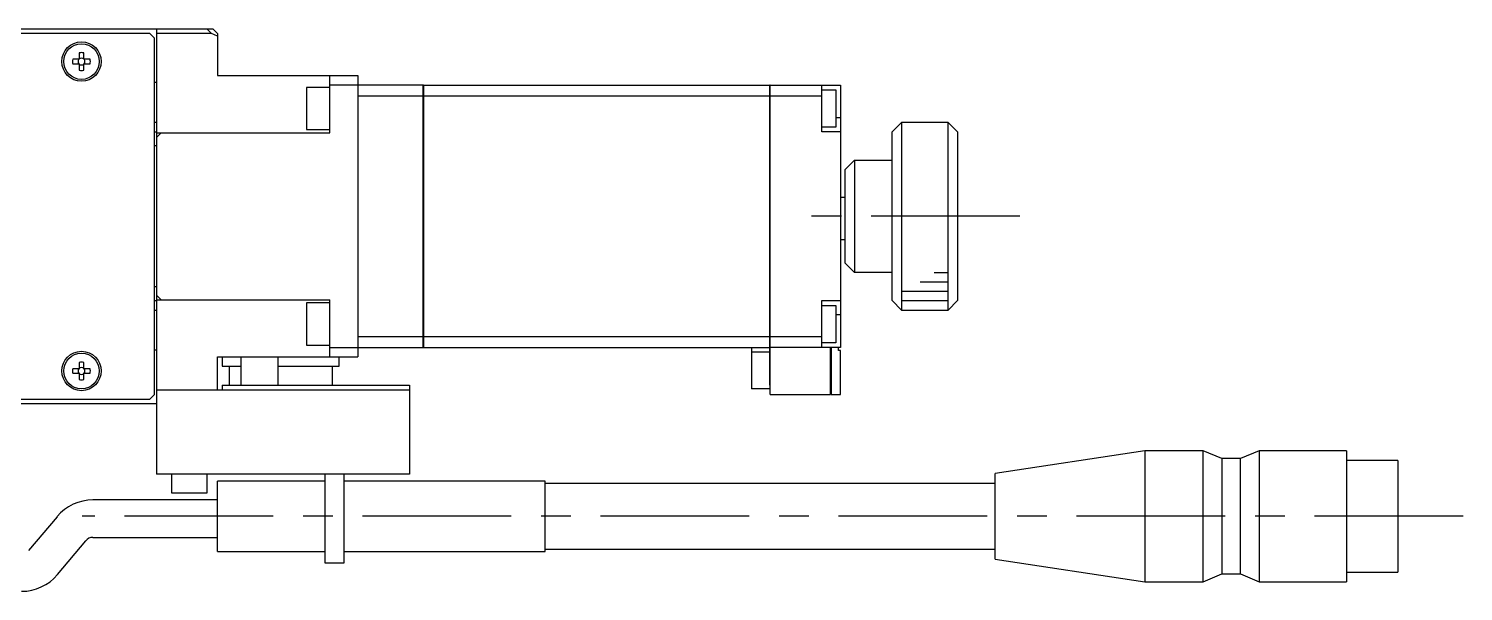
# Model space of a CAD drawing. Extents: x 0 to 743, y -8 to 393.
# Drawn here: x 590.2 to 743.3, y 245.8 to 305.8 of the extents above; entities that cross this region are included whole.
import ezdxf

# ---------------------------------------------------------------- set-up
doc = ezdxf.new("R2010")
doc.units = 0
doc.header["$LTSCALE"] = 0.5
doc.linetypes.add('CENTER', pattern=[50.8, 31.75, -6.35, 6.35, -6.35])
for name, color, linetype in [('MSM_CENTER', 1, 'CENTER'), ('MSM_CONTINUOUS', 7, 'CONTINUOUS'), ('MSM_NARROW', 5, 'CONTINUOUS')]:
    doc.layers.add(name, color=color, linetype=linetype)

msp = doc.modelspace()

# ---------------------------------------------------------------- linework, layer by layer
at = {"layer": 'MSM_CENTER'}
for p, q in [((695.99, 285.79), (672.2, 285.79)), ((743.31, 253.79), (595.91, 253.79))]:
    msp.add_line(p, q, dxfattribs=at)
at = {"layer": 'MSM_CONTINUOUS'}
for p, q in [((566.34, 305.79), (609.84, 305.79)), ((603.14, 305.29), (589.14, 305.29)), ((603.64, 304.79), (603.14, 305.29)), ((603.64, 266.79), (603.64, 304.79)), ((603.84, 305.79), (603.84, 258.29)), ((609.73, 305.29), (603.84, 305.29)), ((609.73, 305.29), (609.23, 305.79)), ((610.34, 304.99), (609.73, 305.29)), ((609.84, 305.79), (610.34, 305.29)), ((610.34, 305.29), (610.34, 300.79)), ((595.6, 303.21), (595.6, 302.53)), ((596.08, 302.53), (596.08, 303.21)), ((595.6, 302.53), (594.92, 302.53)), ((594.92, 302.05), (595.6, 302.05)), ((595.6, 302.05), (595.6, 301.37)), ((596.76, 302.53), (596.08, 302.53)), ((596.08, 301.37), (596.08, 302.05)), ((596.08, 302.05), (596.76, 302.05)), ((610.34, 300.79), (625.34, 300.79)), ((622.34, 294.69), (622.34, 300.79)), ((625.34, 300.79), (625.34, 270.79)), ((603.84, 300.04), (603.64, 300.04)), ((619.84, 299.54), (619.84, 295.04)), ((622.34, 299.54), (619.84, 299.54)), ((632.29, 299.79), (622.34, 299.79)), ((625.34, 298.64), (632.29, 298.64)), ((632.29, 271.79), (632.29, 299.79)), ((632.34, 299.78), (632.29, 299.78)), ((632.34, 298.63), (632.29, 298.63)), ((632.34, 299.79), (669.29, 299.79)), ((632.34, 299.79), (632.34, 271.79)), ((632.34, 298.64), (669.29, 298.64)), ((669.29, 267.79), (669.29, 299.79)), ((669.34, 299.78), (669.29, 299.78)), ((669.34, 298.63), (669.29, 298.63)), ((669.34, 266.79), (669.34, 299.79)), ((669.34, 299.79), (676.84, 299.79)), ((669.34, 298.64), (674.84, 298.64)), ((674.84, 294.79), (674.84, 299.79)), ((674.84, 299.29), (676.34, 299.29)), ((676.34, 299.29), (676.34, 295.29)), ((676.84, 299.79), (676.84, 271.79)), ((603.84, 295.79), (603.64, 295.79)), ((676.84, 296.29), (676.34, 296.29)), ((683.34, 295.79), (682.34, 294.79)), ((683.34, 295.79), (683.34, 275.79)), ((688.34, 295.79), (683.34, 295.79)), ((688.34, 275.79), (688.34, 295.79)), ((689.34, 294.79), (688.34, 295.79)), ((603.64, 294.79), (603.84, 294.79)), ((603.84, 294.19), (604.34, 294.69)), ((603.84, 294.69), (622.34, 294.69)), ((619.84, 295.04), (622.34, 295.04)), ((676.34, 295.29), (674.84, 295.29)), ((676.84, 294.79), (674.84, 294.79)), ((682.34, 276.79), (682.34, 294.79)), ((689.34, 294.79), (689.34, 276.79)), ((603.84, 293.29), (603.64, 293.29)), ((678.34, 291.79), (677.34, 290.79)), ((678.34, 291.79), (682.34, 291.79)), ((678.34, 291.79), (678.34, 279.79)), ((677.34, 280.79), (677.34, 290.79)), ((677.34, 287.79), (676.84, 287.79)), ((677.34, 283.29), (676.84, 283.29)), ((677.34, 280.79), (678.34, 279.79)), ((682.34, 279.79), (678.34, 279.79)), ((603.64, 278.29), (603.84, 278.29)), ((604.34, 276.89), (603.84, 277.39)), ((603.64, 276.79), (603.84, 276.79)), ((603.64, 275.79), (603.84, 275.79)), ((603.84, 276.89), (622.34, 276.89)), ((619.84, 276.54), (619.84, 272.04)), ((622.34, 276.54), (619.84, 276.54)), ((622.34, 270.79), (622.34, 276.89)), ((674.84, 276.79), (676.84, 276.79)), ((674.84, 271.79), (674.84, 276.79)), ((674.84, 276.29), (676.34, 276.29)), ((676.34, 276.29), (676.34, 272.29)), ((682.34, 276.79), (683.34, 275.79)), ((683.34, 275.79), (688.34, 275.79)), ((688.34, 275.79), (689.34, 276.79)), ((676.84, 275.29), (676.34, 275.29)), ((625.34, 272.95), (632.29, 272.95)), ((632.34, 272.95), (632.29, 272.95)), ((632.34, 272.95), (669.29, 272.95)), ((669.34, 272.95), (669.29, 272.95)), ((669.34, 272.95), (674.84, 272.95)), ((603.64, 271.54), (603.84, 271.54)), ((619.84, 272.04), (622.34, 272.04)), ((622.34, 271.79), (632.29, 271.79)), ((632.34, 271.8), (632.29, 271.8)), ((632.34, 271.79), (669.29, 271.79)), ((667.34, 271.79), (667.34, 267.39)), ((669.29, 271.29), (667.34, 271.29)), ((669.34, 271.8), (669.29, 271.8)), ((676.84, 271.79), (669.34, 271.79)), ((676.34, 272.29), (674.84, 272.29)), ((675.79, 266.79), (675.79, 271.79)), ((675.84, 271.79), (675.84, 266.79)), ((676.64, 271.49), (676.64, 271.79)), ((676.84, 271.49), (676.64, 271.49)), ((676.84, 266.79), (676.84, 271.49)), ((595.6, 269.53), (594.92, 269.53)), ((595.6, 270.21), (595.6, 269.53)), ((596.08, 269.53), (596.08, 270.21)), ((596.76, 269.53), (596.08, 269.53)), ((610.34, 267.29), (610.34, 270.79)), ((610.34, 270.79), (625.34, 270.79)), ((610.84, 270.79), (610.84, 269.79)), ((610.84, 269.79), (612.84, 269.79)), ((611.59, 269.79), (611.59, 267.79)), ((612.84, 270.79), (612.84, 267.79)), ((616.84, 267.79), (616.84, 270.79)), ((616.84, 269.79), (623.34, 269.79)), ((622.59, 269.79), (622.59, 267.79)), ((623.34, 269.79), (623.34, 270.79)), ((594.92, 269.05), (595.6, 269.05)), ((595.6, 269.05), (595.6, 268.37)), ((596.08, 268.37), (596.08, 269.05)), ((596.08, 269.05), (596.76, 269.05)), ((603.14, 266.29), (603.64, 266.79)), ((603.84, 267.29), (630.84, 267.29)), ((610.84, 267.79), (630.84, 267.79)), ((610.84, 267.79), (610.84, 267.29)), ((630.84, 267.79), (630.84, 258.29)), ((669.34, 267.39), (667.34, 267.39)), ((669.34, 267.79), (669.29, 267.79)), ((669.34, 266.79), (675.79, 266.79)), ((675.84, 266.84), (675.79, 266.84)), ((675.84, 266.79), (676.84, 266.79)), ((603.84, 265.79), (566.34, 265.79)), ((589.14, 266.29), (603.14, 266.29)), ((709.34, 260.79), (693.34, 258.36)), ((715.54, 260.79), (709.34, 260.79)), ((709.34, 260.79), (709.34, 246.79)), ((717.54, 259.94), (715.54, 260.79)), ((715.54, 246.79), (715.54, 260.79)), ((721.54, 260.79), (719.54, 259.94)), ((730.84, 260.79), (721.54, 260.79)), ((721.54, 260.79), (721.54, 246.79)), ((730.84, 260.79), (730.84, 246.79)), ((719.54, 259.94), (717.54, 259.94)), ((717.54, 259.94), (717.54, 247.64)), ((719.54, 247.64), (719.54, 259.94)), ((736.34, 259.74), (730.84, 259.74)), ((736.34, 259.74), (736.34, 247.84)), ((630.84, 258.29), (603.84, 258.29)), ((605.44, 258.29), (605.44, 256.29)), ((609.24, 256.29), (609.24, 258.29)), ((610.34, 250.04), (610.34, 257.54)), ((621.84, 257.54), (610.34, 257.54)), ((621.84, 248.79), (621.84, 258.29)), ((623.84, 258.29), (623.84, 248.79)), ((645.34, 257.54), (623.84, 257.54)), ((645.34, 250.04), (645.34, 257.54)), ((693.34, 257.29), (645.34, 257.29)), ((693.34, 249.22), (693.34, 258.36)), ((605.44, 256.29), (609.24, 256.29)), ((610.34, 255.54), (597.06, 255.54)), ((593.23, 253.75), (590.2, 250.15)), ((593.27, 247.58), (596.29, 251.18)), ((597.06, 251.54), (610.34, 251.54)), ((610.34, 250.04), (621.84, 250.04)), ((623.84, 250.04), (645.34, 250.04)), ((645.34, 250.29), (693.34, 250.29)), ((623.84, 248.79), (621.84, 248.79)), ((693.34, 249.22), (709.34, 246.79)), ((709.34, 246.79), (715.54, 246.79)), ((715.54, 246.79), (717.54, 247.64)), ((717.54, 247.64), (719.54, 247.64)), ((719.54, 247.64), (721.54, 246.79)), ((721.54, 246.79), (730.84, 246.79)), ((730.84, 247.84), (736.34, 247.84))]:
    msp.add_line(p, q, dxfattribs=at)
for centre, radius in [((595.84, 302.29), 2.1), ((595.84, 302.29), 1.9), ((595.84, 269.29), 2.1), ((595.84, 269.29), 1.9)]:
    msp.add_circle(centre, radius, dxfattribs=at)
for centre, radius, start, end in [((595.84, 302.29), 0.95, 75.3667, 104.6333), ((595.84, 302.29), 0.95, 165.3667, 194.6333), ((595.84, 302.29), 0.365, 138.8496, 221.1504), ((595.84, 302.29), 0.365, 48.8496, 131.1504), ((595.84, 302.29), 0.365, 228.8496, 311.1504), ((595.84, 302.29), 0.365, 318.8496, 41.1504), ((595.84, 302.29), 0.95, 345.3667, 14.6333), ((595.84, 302.29), 0.95, 255.3667, 284.6333), ((595.84, 269.29), 0.95, 165.3667, 194.6333), ((595.84, 269.29), 0.365, 138.8496, 221.1504), ((595.84, 269.29), 0.95, 75.3667, 104.6333), ((595.84, 269.29), 0.365, 48.8496, 131.1504), ((595.84, 269.29), 0.365, 318.8496, 41.1504), ((595.84, 269.29), 0.95, 345.3667, 14.6333), ((595.84, 269.29), 0.365, 228.8496, 311.1504), ((595.84, 269.29), 0.95, 255.3667, 284.6333), ((597.06, 250.54), 5, 90, 140), ((597.06, 250.54), 1, 90, 140), ((589.44, 250.79), 5, 270, 320)]:
    msp.add_arc(centre, radius, start, end, dxfattribs=at)
at = {"layer": 'MSM_NARROW'}
for p, q in [((685.34, 278.79), (688.34, 278.79)), ((686.84, 279.79), (688.34, 279.79)), ((683.34, 277.79), (688.34, 277.79)), ((683.34, 276.79), (688.34, 276.79))]:
    msp.add_line(p, q, dxfattribs=at)

doc.saveas('drawing.dxf')
